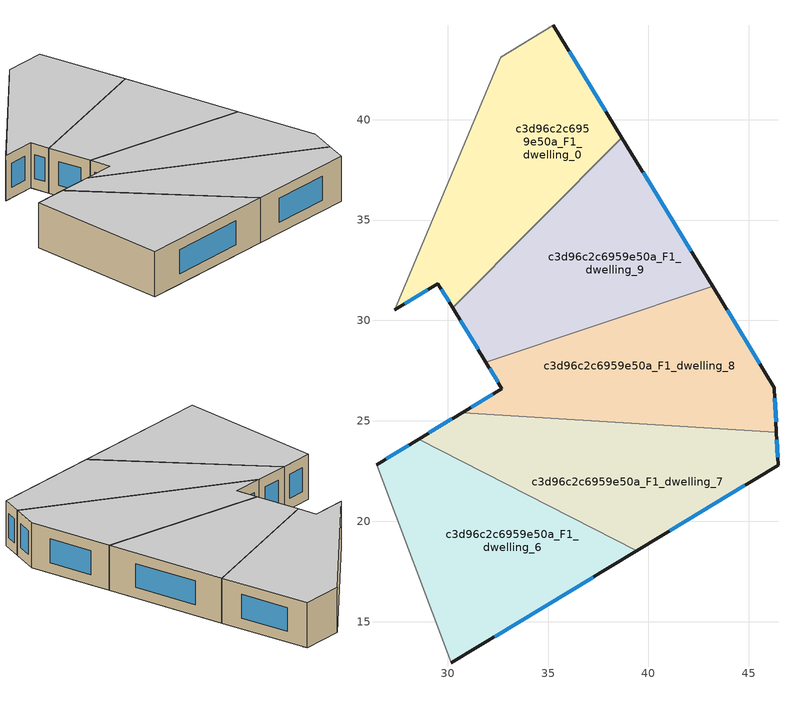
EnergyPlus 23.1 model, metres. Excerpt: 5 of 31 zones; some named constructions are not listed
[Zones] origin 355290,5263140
c3d96c2c6959e50a_F1_dwelling_0
 floor to c3d96c2c6959e50a_F0_dwelling_9 (EU_floor_Construction): 35.46,44.39 38.68,39.1 30.25,30.64 29.07,32.58 z3
 floor to c3d96c2c6959e50a_F0_dwelling_10 (EU_floor_Construction): 35.27,44.71 35.46,44.39 29.07,32.58 29.52,31.84 27.37,30.53 32.64,43.11 z3
 wall outside (EU_wall_Construction): 27.37,30.53 29.52,31.84 30.25,30.64 / 38.68,39.1 35.27,44.71 z3:6
 wall to c3d96c2c6959e50a_F1_dwelling_9 (EU_wall_Construction): 30.25,30.64 38.68,39.1 z3:6
 wall to c3d96c2c6959e50a_F1_dwelling_1 (EU_wall_Construction): 32.64,43.11 27.37,30.53 z3:6
 wall adiabatic (EU_wall_Construction): 35.27,44.71 32.64,43.11 z3:6
 window (EU_Window_Construction): 29.69,31.56 30.08,30.92 / 27.88,30.84 29.02,31.53 / 37.88,40.42 36.07,43.39 z3.7:5.3
 ceiling to c3d96c2c6959e50a_F2_dwelling_0 (EU_floor_Construction): 30.25,30.64 38.68,39.1 35.27,44.71 32.64,43.11 27.37,30.53 29.52,31.84 z6
c3d96c2c6959e50a_F1_dwelling_6
 floor to c3d96c2c6959e50a_F0_dwelling_4 (EU_floor_Construction): 26.84,23.05 31.85,13.96 30.19,12.95 26.46,22.82 z3
 floor to c3d96c2c6959e50a_F0_dwelling_5 (EU_floor_Construction): 39.41,18.54 31.85,13.96 26.84,23.05 28.56,24.1 z3
 wall outside (EU_wall_Construction): 28.56,24.1 26.46,22.82 / 30.19,12.95 39.41,18.54 z3:6
 wall to c3d96c2c6959e50a_F1_dwelling_7 (EU_wall_Construction): 39.41,18.54 28.56,24.1 z3:6
 wall to c3d96c2c6959e50a_F1_dwelling_5 (EU_wall_Construction): 26.46,22.82 30.19,12.95 z3:6
 window (EU_Window_Construction): 28.07,23.8 26.96,23.12 / 32.35,14.26 37.24,17.23 z3.7:5.3
 ceiling to c3d96c2c6959e50a_F2_dwelling_6 (EU_floor_Construction): 39.41,18.54 28.56,24.1 26.46,22.82 30.19,12.95 z6
c3d96c2c6959e50a_F1_dwelling_7
 floor adiabatic (EU_floor_Construction): 46.37,24.45 46.45,22.8 39.41,18.54 28.56,24.1 30.72,25.41 z3
 wall outside (EU_wall_Construction): 30.72,25.41 28.56,24.1 / 39.41,18.54 46.45,22.8 46.37,24.45 z3:6
 wall to c3d96c2c6959e50a_F1_dwelling_8 (EU_wall_Construction): 46.37,24.45 30.72,25.41 z3:6
 window (EU_Window_Construction): 30.22,25.1 29.07,24.4 / 46.43,23.19 46.39,24.06 / 41.06,19.54 44.79,21.8 z3.7:5.3
 ceiling to c3d96c2c6959e50a_F2_dwelling_7 (EU_floor_Construction): 46.45,22.8 46.37,24.45 30.72,25.41 28.56,24.1 39.41,18.54 z6
c3d96c2c6959e50a_F1_dwelling_8
 floor to c3d96c2c6959e50a_F0_dwelling_7 (EU_floor_Construction): 43.6,31.03 46.27,26.65 46.37,24.45 30.72,25.41 32.71,26.61 32.06,27.68 z3
 floor to c3d96c2c6959e50a_F0_dwelling_8 (EU_floor_Construction): 43.19,31.71 43.6,31.03 32.06,27.68 31.9,27.93 z3
 wall outside (EU_wall_Construction): 31.9,27.93 32.71,26.61 30.72,25.41 / 46.37,24.45 46.27,26.65 43.19,31.71 z3:6
 wall to c3d96c2c6959e50a_F1_dwelling_9 (EU_wall_Construction): 43.19,31.71 31.9,27.93 z3:6
 window (EU_Window_Construction): 32.24,26.33 31.19,25.69 / 32.09,27.62 32.52,26.92 / 45.55,27.84 43.91,30.52 / 46.35,24.97 46.3,26.14 z3.7:5.3
 ceiling to c3d96c2c6959e50a_F2_dwelling_8 (EU_floor_Construction): 46.37,24.45 46.27,26.65 43.19,31.71 31.9,27.93 32.71,26.61 30.72,25.41 z6
c3d96c2c6959e50a_F1_dwelling_9
 floor to c3d96c2c6959e50a_F0_dwelling_8 (EU_floor_Construction): 39.51,37.75 43.19,31.71 31.9,27.93 30.55,30.14 z3
 floor to c3d96c2c6959e50a_F0_dwelling_9 (EU_floor_Construction): 38.68,39.1 39.51,37.75 30.55,30.14 30.25,30.64 z3
 wall outside (EU_wall_Construction): 30.25,30.64 31.9,27.93 / 43.19,31.71 38.68,39.1 z3:6
 window (EU_Window_Construction): 30.64,30 31.52,28.57 / 42.13,33.45 39.74,37.37 z3.7:5.3
 ceiling to c3d96c2c6959e50a_F2_dwelling_9 (EU_floor_Construction): 43.19,31.71 38.68,39.1 30.25,30.64 31.9,27.93 z6
[HVACTEMPLATE:THERMOSTAT] Constant Heating Setpoint=20; Constant Cooling Setpoint=50
EU_HeatOnly_c3d96c2c6959e50a_F0_dwelling_0; EU_HeatOnly_c3d96c2c6959e50a_F0_dwelling_1; EU_HeatOnly_c3d96c2c6959e50a_F0_dwelling_2; EU_HeatOnly_c3d96c2c6959e50a_F0_dwelling_3; EU_HeatOnly_c3d96c2c6959e50a_F0_dwelling_4; EU_HeatOnly_c3d96c2c6959e50a_F0_dwelling_5; EU_HeatOnly_c3d96c2c6959e50a_F0_dwelling_6; EU_HeatOnly_c3d96c2c6959e50a_F0_dwelling_7; EU_HeatOnly_c3d96c2c6959e50a_F0_dwelling_8; EU_HeatOnly_c3d96c2c6959e50a_F0_dwelling_9; EU_HeatOnly_c3d96c2c6959e50a_F0_dwelling_10; EU_HeatOnly_c3d96c2c6959e50a_F1_dwelling_0; EU_HeatOnly_c3d96c2c6959e50a_F1_dwelling_1; EU_HeatOnly_c3d96c2c6959e50a_F1_dwelling_2; EU_HeatOnly_c3d96c2c6959e50a_F1_dwelling_3; EU_HeatOnly_c3d96c2c6959e50a_F1_dwelling_4; EU_HeatOnly_c3d96c2c6959e50a_F1_dwelling_5; EU_HeatOnly_c3d96c2c6959e50a_F1_dwelling_6; EU_HeatOnly_c3d96c2c6959e50a_F1_dwelling_7; EU_HeatOnly_c3d96c2c6959e50a_F1_dwelling_8; EU_HeatOnly_c3d96c2c6959e50a_F1_dwelling_9; EU_HeatOnly_c3d96c2c6959e50a_F2_dwelling_0; EU_HeatOnly_c3d96c2c6959e50a_F2_dwelling_1; EU_HeatOnly_c3d96c2c6959e50a_F2_dwelling_2; EU_HeatOnly_c3d96c2c6959e50a_F2_dwelling_3; EU_HeatOnly_c3d96c2c6959e50a_F2_dwelling_4; EU_HeatOnly_c3d96c2c6959e50a_F2_dwelling_5; EU_HeatOnly_c3d96c2c6959e50a_F2_dwelling_6; EU_HeatOnly_c3d96c2c6959e50a_F2_dwelling_7; EU_HeatOnly_c3d96c2c6959e50a_F2_dwelling_8; EU_HeatOnly_c3d96c2c6959e50a_F2_dwelling_9
[SCHEDULE:CONSTANT]
Name | Hourly Value
EU_AlwaysOn | 1
EU_CoolingOff | 0
[SCHEDULE:FILE] Column Number=1; Rows to Skip at Top=0; Number of Hours of Data=8760; Column Separator=Comma; Interpolate to Timestep=No; Minutes per Item=60; Adjust Schedule for Daylight Savings=Yes
Name | File
EU_Step8_GainSchedule_c3d96c2c6959e50a_F2_dwelling_1_f000 | ../../schedules/c3d96c2c6959e50a/c3d96c2c6959e50a_F2_dwelling_1_f000_gain.csv
EU_Step8_GainSchedule_c3d96c2c6959e50a_F2_dwelling_2_f000 | ../../schedules/c3d96c2c6959e50a/c3d96c2c6959e50a_F2_dwelling_2_f000_gain.csv
EU_Step8_GainSchedule_c3d96c2c6959e50a_F2_dwelling_3_f000 | ../../schedules/c3d96c2c6959e50a/c3d96c2c6959e50a_F2_dwelling_3_f000_gain.csv
EU_Step8_GainSchedule_c3d96c2c6959e50a_F2_dwelling_4_f000 | ../../schedules/c3d96c2c6959e50a/c3d96c2c6959e50a_F2_dwelling_4_f000_gain.csv
EU_Step8_GainSchedule_c3d96c2c6959e50a_F2_dwelling_5_f000 | ../../schedules/c3d96c2c6959e50a/c3d96c2c6959e50a_F2_dwelling_5_f000_gain.csv
EU_Step8_GainSchedule_c3d96c2c6959e50a_F2_dwelling_6_f000 | ../../schedules/c3d96c2c6959e50a/c3d96c2c6959e50a_F2_dwelling_6_f000_gain.csv
EU_Step8_GainSchedule_c3d96c2c6959e50a_F2_dwelling_7_f000 | ../../schedules/c3d96c2c6959e50a/c3d96c2c6959e50a_F2_dwelling_7_f000_gain.csv
EU_Step8_GainSchedule_c3d96c2c6959e50a_F2_dwelling_8_f000 | ../../schedules/c3d96c2c6959e50a/c3d96c2c6959e50a_F2_dwelling_8_f000_gain.csv
EU_Step8_GainSchedule_c3d96c2c6959e50a_F2_dwelling_9_f000 | ../../schedules/c3d96c2c6959e50a/c3d96c2c6959e50a_F2_dwelling_9_f000_gain.csv
